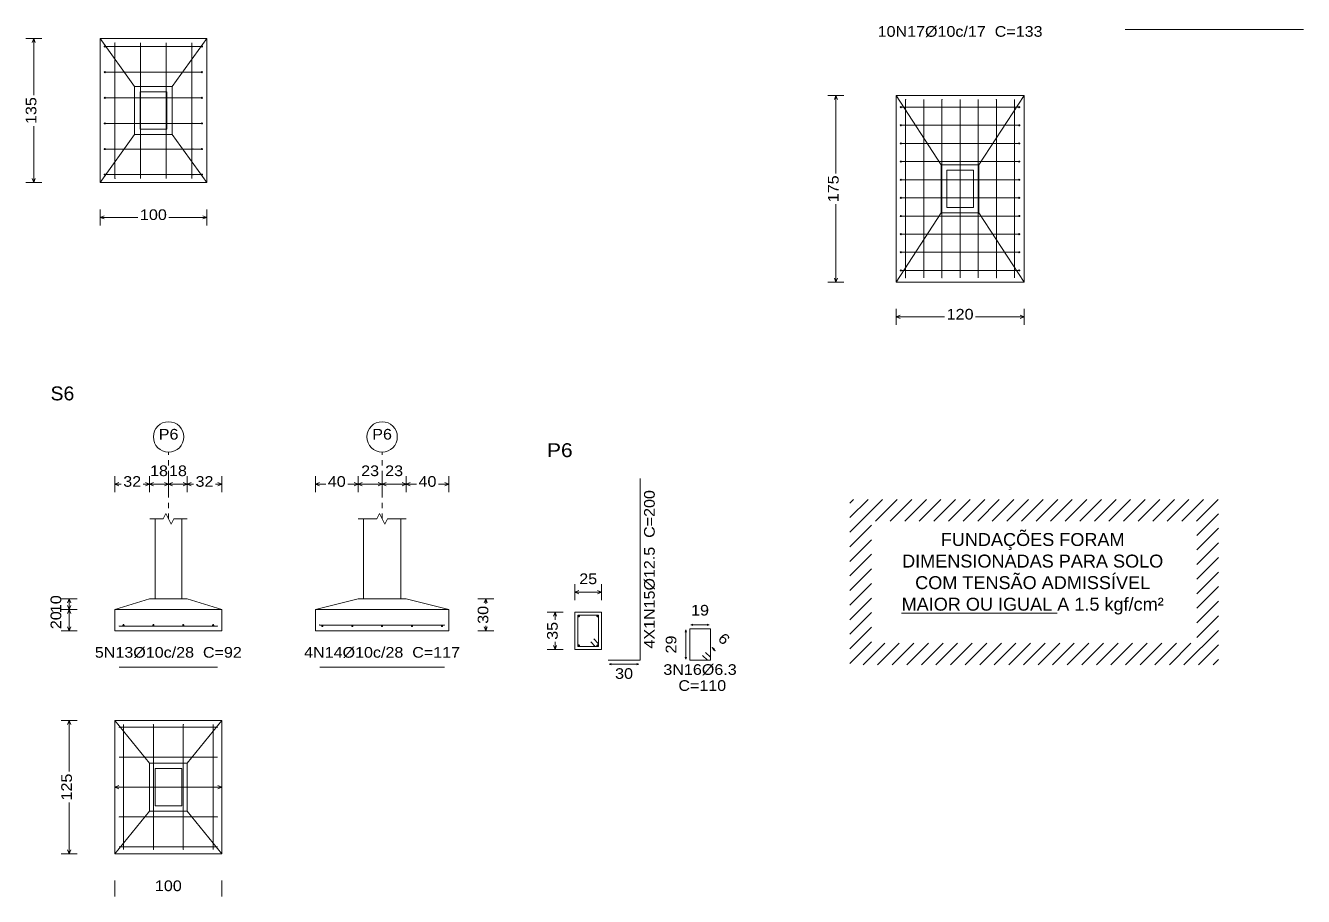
# Model space of a CAD drawing. Header units: inches. Extents: x -37 to 842, y -205 to 94.
# Drawn here: x 68.12 to 92.06, y 5.51 to 21.84 of the extents above; entities that cross this region are included whole.
import ezdxf
from ezdxf.enums import TextEntityAlignment as Align

# ---------------------------------------------------------------- set-up
doc = ezdxf.new("R2010")
doc.units = ezdxf.units.IN
doc.header["$MEASUREMENT"] = 0
doc.linetypes.add('CYPE_PUNTO', pattern=[0.075, 0, -0.075])
for name, color, linetype, lineweight in [('Cotas', 9, 'Continuous', 5), ('FUN_COTAS', 93, 'Continuous', 0), ('FUN_DES_ARMADURAS', 202, 'Continuous', 0), ('FUN_GEOMETRIA', 130, 'Continuous', 0), ('FUN_REFEREN', 51, 'Continuous', 0), ('FUN_TXT_ARMADURAS', 3, 'Continuous', 0)]:
    doc.layers.add(name, color=color, linetype=linetype, lineweight=lineweight)
doc.styles.add('CYPETXT', font='arial.ttf', dxfattribs={"height": 0.2})
doc.styles.get("Standard").update_dxf_attribs({"font": 'arial.ttf'})

msp = doc.modelspace()

# ---------------------------------------------------------------- hatches: boundary and pattern name
h = msp.add_hatch()
h.set_pattern_fill('ANSI31', color=155, scale=0.060882)
h.set_pattern_definition([(45, (48.22724, -86.42012), (-0.13668503, 0.13668503), [])])
h.paths.add_polyline_path([(90.4718, 12.9525), (83.5648, 12.9525), (83.5648, 9.851), (84.9293, 9.851), (90.4718, 9.851)])
h.paths.add_polyline_path([(90.066, 12.5466), (90.066, 10.2569), (84.9293, 10.2569), (83.9706, 10.2569), (83.9706, 12.5466)], flags=16)
at = {"layer": 'FUN_DES_ARMADURAS'}
h = msp.add_hatch(color=256, dxfattribs=at)
edge = h.paths.add_edge_path()
edge.add_arc((69.5916, 21.4435), 0.0016, 0, 360)
h = msp.add_hatch(color=256, dxfattribs=at)
edge = h.paths.add_edge_path()
edge.add_arc((69.769, 21.4435), 0.0016, 0, 360)
h = msp.add_hatch(color=256, dxfattribs=at)
edge = h.paths.add_edge_path()
edge.add_arc((69.7916, 21.5135), 0.0016, 0, 360)
h = msp.add_hatch(color=256, dxfattribs=at)
edge = h.paths.add_edge_path()
edge.add_arc((69.7916, 21.513), 0.0016, 0, 360)
h = msp.add_hatch(color=256, dxfattribs=at)
edge = h.paths.add_edge_path()
edge.add_arc((70.2716, 21.5135), 0.0016, 0, 360)
h = msp.add_hatch(color=256, dxfattribs=at)
edge = h.paths.add_edge_path()
edge.add_arc((70.2716, 21.513), 0.0016, 0, 360)
h = msp.add_hatch(color=256, dxfattribs=at)
edge = h.paths.add_edge_path()
edge.add_arc((70.7516, 21.5135), 0.0016, 0, 360)
h = msp.add_hatch(color=256, dxfattribs=at)
edge = h.paths.add_edge_path()
edge.add_arc((70.7516, 21.513), 0.0016, 0, 360)
h = msp.add_hatch(color=256, dxfattribs=at)
edge = h.paths.add_edge_path()
edge.add_arc((71.2316, 21.5135), 0.0016, 0, 360)
h = msp.add_hatch(color=256, dxfattribs=at)
edge = h.paths.add_edge_path()
edge.add_arc((71.2316, 21.513), 0.0016, 0, 360)
h = msp.add_hatch(color=256, dxfattribs=at)
edge = h.paths.add_edge_path()
edge.add_arc((71.2542, 21.4435), 0.0016, 0, 360)
h = msp.add_hatch(color=256, dxfattribs=at)
edge = h.paths.add_edge_path()
edge.add_arc((71.4316, 21.4435), 0.0016, 0, 360)
h = msp.add_hatch(color=256, dxfattribs=at)
edge = h.paths.add_edge_path()
edge.add_arc((69.5916, 20.9635), 0.0016, 0, 360)
h = msp.add_hatch(color=256, dxfattribs=at)
edge = h.paths.add_edge_path()
edge.add_arc((69.769, 20.9635), 0.0016, 0, 360)
h = msp.add_hatch(color=256, dxfattribs=at)
edge = h.paths.add_edge_path()
edge.add_arc((71.2542, 20.9635), 0.0016, 0, 360)
h = msp.add_hatch(color=256, dxfattribs=at)
edge = h.paths.add_edge_path()
edge.add_arc((71.4316, 20.9635), 0.0016, 0, 360)
h = msp.add_hatch(color=256, dxfattribs=at)
edge = h.paths.add_edge_path()
edge.add_arc((69.5916, 20.4835), 0.0016, 0, 360)
h = msp.add_hatch(color=256, dxfattribs=at)
edge = h.paths.add_edge_path()
edge.add_arc((69.769, 20.4835), 0.0016, 0, 360)
h = msp.add_hatch(color=256, dxfattribs=at)
edge = h.paths.add_edge_path()
edge.add_arc((71.2542, 20.4835), 0.0016, 0, 360)
h = msp.add_hatch(color=256, dxfattribs=at)
edge = h.paths.add_edge_path()
edge.add_arc((71.4316, 20.4835), 0.0016, 0, 360)
h = msp.add_hatch(color=256, dxfattribs=at)
edge = h.paths.add_edge_path()
edge.add_arc((84.6096, 20.4475), 0.0016, 0, 360)
h = msp.add_hatch(color=256, dxfattribs=at)
edge = h.paths.add_edge_path()
edge.add_arc((84.6096, 20.4472), 0.0016, 0, 360)
h = msp.add_hatch(color=256, dxfattribs=at)
edge = h.paths.add_edge_path()
edge.add_arc((84.9496, 20.4475), 0.0016, 0, 360)
h = msp.add_hatch(color=256, dxfattribs=at)
edge = h.paths.add_edge_path()
edge.add_arc((84.9496, 20.4472), 0.0016, 0, 360)
h = msp.add_hatch(color=256, dxfattribs=at)
edge = h.paths.add_edge_path()
edge.add_arc((85.2896, 20.4475), 0.0016, 0, 360)
h = msp.add_hatch(color=256, dxfattribs=at)
edge = h.paths.add_edge_path()
edge.add_arc((85.2896, 20.4472), 0.0016, 0, 360)
h = msp.add_hatch(color=256, dxfattribs=at)
edge = h.paths.add_edge_path()
edge.add_arc((85.6296, 20.4475), 0.0016, 0, 360)
h = msp.add_hatch(color=256, dxfattribs=at)
edge = h.paths.add_edge_path()
edge.add_arc((85.6296, 20.4472), 0.0016, 0, 360)
h = msp.add_hatch(color=256, dxfattribs=at)
edge = h.paths.add_edge_path()
edge.add_arc((85.9696, 20.4475), 0.0016, 0, 360)
h = msp.add_hatch(color=256, dxfattribs=at)
edge = h.paths.add_edge_path()
edge.add_arc((85.9696, 20.4472), 0.0016, 0, 360)
h = msp.add_hatch(color=256, dxfattribs=at)
edge = h.paths.add_edge_path()
edge.add_arc((86.3096, 20.4475), 0.0016, 0, 360)
h = msp.add_hatch(color=256, dxfattribs=at)
edge = h.paths.add_edge_path()
edge.add_arc((86.3096, 20.4472), 0.0016, 0, 360)
h = msp.add_hatch(color=256, dxfattribs=at)
edge = h.paths.add_edge_path()
edge.add_arc((86.6496, 20.4475), 0.0016, 0, 360)
h = msp.add_hatch(color=256, dxfattribs=at)
edge = h.paths.add_edge_path()
edge.add_arc((86.6496, 20.4472), 0.0016, 0, 360)
h = msp.add_hatch(color=256, dxfattribs=at)
edge = h.paths.add_edge_path()
edge.add_arc((84.5196, 20.3075), 0.0016, 0, 360)
h = msp.add_hatch(color=256, dxfattribs=at)
edge = h.paths.add_edge_path()
edge.add_arc((84.5196, 20.3075), 0.0016, 0, 360)
h = msp.add_hatch(color=256, dxfattribs=at)
edge = h.paths.add_edge_path()
edge.add_arc((86.7396, 20.3075), 0.0016, 0, 360)
h = msp.add_hatch(color=256, dxfattribs=at)
edge = h.paths.add_edge_path()
edge.add_arc((86.7396, 20.3075), 0.0016, 0, 360)
h = msp.add_hatch(color=256, dxfattribs=at)
edge = h.paths.add_edge_path()
edge.add_arc((69.5916, 20.0035), 0.0016, 0, 360)
h = msp.add_hatch(color=256, dxfattribs=at)
edge = h.paths.add_edge_path()
edge.add_arc((69.769, 20.0035), 0.0016, 0, 360)
h = msp.add_hatch(color=256, dxfattribs=at)
edge = h.paths.add_edge_path()
edge.add_arc((71.2542, 20.0035), 0.0016, 0, 360)
h = msp.add_hatch(color=256, dxfattribs=at)
edge = h.paths.add_edge_path()
edge.add_arc((71.4316, 20.0035), 0.0016, 0, 360)
h = msp.add_hatch(color=256, dxfattribs=at)
edge = h.paths.add_edge_path()
edge.add_arc((84.5196, 19.9675), 0.0016, 0, 360)
h = msp.add_hatch(color=256, dxfattribs=at)
edge = h.paths.add_edge_path()
edge.add_arc((84.5196, 19.9675), 0.0016, 0, 360)
h = msp.add_hatch(color=256, dxfattribs=at)
edge = h.paths.add_edge_path()
edge.add_arc((86.7396, 19.9675), 0.0016, 0, 360)
h = msp.add_hatch(color=256, dxfattribs=at)
edge = h.paths.add_edge_path()
edge.add_arc((86.7396, 19.9675), 0.0016, 0, 360)
h = msp.add_hatch(color=256, dxfattribs=at)
edge = h.paths.add_edge_path()
edge.add_arc((69.5916, 19.5235), 0.0016, 0, 360)
h = msp.add_hatch(color=256, dxfattribs=at)
edge = h.paths.add_edge_path()
edge.add_arc((69.769, 19.5235), 0.0016, 0, 360)
h = msp.add_hatch(color=256, dxfattribs=at)
edge = h.paths.add_edge_path()
edge.add_arc((71.2542, 19.5235), 0.0016, 0, 360)
h = msp.add_hatch(color=256, dxfattribs=at)
edge = h.paths.add_edge_path()
edge.add_arc((71.4316, 19.5235), 0.0016, 0, 360)
h = msp.add_hatch(color=256, dxfattribs=at)
edge = h.paths.add_edge_path()
edge.add_arc((84.5196, 19.6275), 0.0016, 0, 360)
h = msp.add_hatch(color=256, dxfattribs=at)
edge = h.paths.add_edge_path()
edge.add_arc((84.5196, 19.6275), 0.0016, 0, 360)
h = msp.add_hatch(color=256, dxfattribs=at)
edge = h.paths.add_edge_path()
edge.add_arc((86.7396, 19.6275), 0.0016, 0, 360)
h = msp.add_hatch(color=256, dxfattribs=at)
edge = h.paths.add_edge_path()
edge.add_arc((86.7396, 19.6275), 0.0016, 0, 360)
h = msp.add_hatch(color=256, dxfattribs=at)
edge = h.paths.add_edge_path()
edge.add_arc((84.5196, 19.2875), 0.0016, 0, 360)
h = msp.add_hatch(color=256, dxfattribs=at)
edge = h.paths.add_edge_path()
edge.add_arc((84.5196, 19.2875), 0.0016, 0, 360)
h = msp.add_hatch(color=256, dxfattribs=at)
edge = h.paths.add_edge_path()
edge.add_arc((86.7396, 19.2875), 0.0016, 0, 360)
h = msp.add_hatch(color=256, dxfattribs=at)
edge = h.paths.add_edge_path()
edge.add_arc((86.7396, 19.2875), 0.0016, 0, 360)
h = msp.add_hatch(color=256, dxfattribs=at)
edge = h.paths.add_edge_path()
edge.add_arc((69.5916, 19.0435), 0.0016, 0, 360)
h = msp.add_hatch(color=256, dxfattribs=at)
edge = h.paths.add_edge_path()
edge.add_arc((69.769, 19.0435), 0.0016, 0, 360)
h = msp.add_hatch(color=256, dxfattribs=at)
edge = h.paths.add_edge_path()
edge.add_arc((69.7916, 18.974), 0.0016, 0, 360)
h = msp.add_hatch(color=256, dxfattribs=at)
edge = h.paths.add_edge_path()
edge.add_arc((69.7916, 18.9735), 0.0016, 0, 360)
h = msp.add_hatch(color=256, dxfattribs=at)
edge = h.paths.add_edge_path()
edge.add_arc((70.2716, 18.974), 0.0016, 0, 360)
h = msp.add_hatch(color=256, dxfattribs=at)
edge = h.paths.add_edge_path()
edge.add_arc((70.2716, 18.9735), 0.0016, 0, 360)
h = msp.add_hatch(color=256, dxfattribs=at)
edge = h.paths.add_edge_path()
edge.add_arc((70.7516, 18.974), 0.0016, 0, 360)
h = msp.add_hatch(color=256, dxfattribs=at)
edge = h.paths.add_edge_path()
edge.add_arc((70.7516, 18.9735), 0.0016, 0, 360)
h = msp.add_hatch(color=256, dxfattribs=at)
edge = h.paths.add_edge_path()
edge.add_arc((71.2316, 18.974), 0.0016, 0, 360)
h = msp.add_hatch(color=256, dxfattribs=at)
edge = h.paths.add_edge_path()
edge.add_arc((71.2316, 18.9735), 0.0016, 0, 360)
h = msp.add_hatch(color=256, dxfattribs=at)
edge = h.paths.add_edge_path()
edge.add_arc((71.2542, 19.0435), 0.0016, 0, 360)
h = msp.add_hatch(color=256, dxfattribs=at)
edge = h.paths.add_edge_path()
edge.add_arc((71.4316, 19.0435), 0.0016, 0, 360)
h = msp.add_hatch(color=256, dxfattribs=at)
edge = h.paths.add_edge_path()
edge.add_arc((84.5196, 18.9475), 0.0016, 0, 360)
h = msp.add_hatch(color=256, dxfattribs=at)
edge = h.paths.add_edge_path()
edge.add_arc((84.5196, 18.9475), 0.0016, 0, 360)
h = msp.add_hatch(color=256, dxfattribs=at)
edge = h.paths.add_edge_path()
edge.add_arc((86.7396, 18.9475), 0.0016, 0, 360)
h = msp.add_hatch(color=256, dxfattribs=at)
edge = h.paths.add_edge_path()
edge.add_arc((86.7396, 18.9475), 0.0016, 0, 360)
h = msp.add_hatch(color=256, dxfattribs=at)
edge = h.paths.add_edge_path()
edge.add_arc((84.5196, 18.6075), 0.0016, 0, 360)
h = msp.add_hatch(color=256, dxfattribs=at)
edge = h.paths.add_edge_path()
edge.add_arc((84.5196, 18.6075), 0.0016, 0, 360)
h = msp.add_hatch(color=256, dxfattribs=at)
edge = h.paths.add_edge_path()
edge.add_arc((86.7396, 18.6075), 0.0016, 0, 360)
h = msp.add_hatch(color=256, dxfattribs=at)
edge = h.paths.add_edge_path()
edge.add_arc((86.7396, 18.6075), 0.0016, 0, 360)
h = msp.add_hatch(color=256, dxfattribs=at)
edge = h.paths.add_edge_path()
edge.add_arc((84.5196, 18.2675), 0.0016, 0, 360)
h = msp.add_hatch(color=256, dxfattribs=at)
edge = h.paths.add_edge_path()
edge.add_arc((84.5196, 18.2675), 0.0016, 0, 360)
h = msp.add_hatch(color=256, dxfattribs=at)
edge = h.paths.add_edge_path()
edge.add_arc((86.7396, 18.2675), 0.0016, 0, 360)
h = msp.add_hatch(color=256, dxfattribs=at)
edge = h.paths.add_edge_path()
edge.add_arc((86.7396, 18.2675), 0.0016, 0, 360)
h = msp.add_hatch(color=256, dxfattribs=at)
edge = h.paths.add_edge_path()
edge.add_arc((84.5196, 17.9275), 0.0016, 0, 360)
h = msp.add_hatch(color=256, dxfattribs=at)
edge = h.paths.add_edge_path()
edge.add_arc((84.5196, 17.9275), 0.0016, 0, 360)
h = msp.add_hatch(color=256, dxfattribs=at)
edge = h.paths.add_edge_path()
edge.add_arc((86.7396, 17.9275), 0.0016, 0, 360)
h = msp.add_hatch(color=256, dxfattribs=at)
edge = h.paths.add_edge_path()
edge.add_arc((86.7396, 17.9275), 0.0016, 0, 360)
h = msp.add_hatch(color=256, dxfattribs=at)
edge = h.paths.add_edge_path()
edge.add_arc((84.5196, 17.5875), 0.0016, 0, 360)
h = msp.add_hatch(color=256, dxfattribs=at)
edge = h.paths.add_edge_path()
edge.add_arc((84.5196, 17.5875), 0.0016, 0, 360)
h = msp.add_hatch(color=256, dxfattribs=at)
edge = h.paths.add_edge_path()
edge.add_arc((86.7396, 17.5875), 0.0016, 0, 360)
h = msp.add_hatch(color=256, dxfattribs=at)
edge = h.paths.add_edge_path()
edge.add_arc((86.7396, 17.5875), 0.0016, 0, 360)
h = msp.add_hatch(color=256, dxfattribs=at)
edge = h.paths.add_edge_path()
edge.add_arc((84.5196, 17.2475), 0.0016, 0, 360)
h = msp.add_hatch(color=256, dxfattribs=at)
edge = h.paths.add_edge_path()
edge.add_arc((84.5196, 17.2475), 0.0016, 0, 360)
h = msp.add_hatch(color=256, dxfattribs=at)
edge = h.paths.add_edge_path()
edge.add_arc((86.7396, 17.2475), 0.0016, 0, 360)
h = msp.add_hatch(color=256, dxfattribs=at)
edge = h.paths.add_edge_path()
edge.add_arc((86.7396, 17.2475), 0.0016, 0, 360)
h = msp.add_hatch(color=256, dxfattribs=at)
edge = h.paths.add_edge_path()
edge.add_arc((84.6096, 17.1077), 0.0016, 0, 360)
h = msp.add_hatch(color=256, dxfattribs=at)
edge = h.paths.add_edge_path()
edge.add_arc((84.6096, 17.1075), 0.0016, 0, 360)
h = msp.add_hatch(color=256, dxfattribs=at)
edge = h.paths.add_edge_path()
edge.add_arc((84.9496, 17.1077), 0.0016, 0, 360)
h = msp.add_hatch(color=256, dxfattribs=at)
edge = h.paths.add_edge_path()
edge.add_arc((84.9496, 17.1075), 0.0016, 0, 360)
h = msp.add_hatch(color=256, dxfattribs=at)
edge = h.paths.add_edge_path()
edge.add_arc((85.2896, 17.1077), 0.0016, 0, 360)
h = msp.add_hatch(color=256, dxfattribs=at)
edge = h.paths.add_edge_path()
edge.add_arc((85.2896, 17.1075), 0.0016, 0, 360)
h = msp.add_hatch(color=256, dxfattribs=at)
edge = h.paths.add_edge_path()
edge.add_arc((85.6296, 17.1077), 0.0016, 0, 360)
h = msp.add_hatch(color=256, dxfattribs=at)
edge = h.paths.add_edge_path()
edge.add_arc((85.6296, 17.1075), 0.0016, 0, 360)
h = msp.add_hatch(color=256, dxfattribs=at)
edge = h.paths.add_edge_path()
edge.add_arc((85.9696, 17.1077), 0.0016, 0, 360)
h = msp.add_hatch(color=256, dxfattribs=at)
edge = h.paths.add_edge_path()
edge.add_arc((85.9696, 17.1075), 0.0016, 0, 360)
h = msp.add_hatch(color=256, dxfattribs=at)
edge = h.paths.add_edge_path()
edge.add_arc((86.3096, 17.1077), 0.0016, 0, 360)
h = msp.add_hatch(color=256, dxfattribs=at)
edge = h.paths.add_edge_path()
edge.add_arc((86.3096, 17.1075), 0.0016, 0, 360)
h = msp.add_hatch(color=256, dxfattribs=at)
edge = h.paths.add_edge_path()
edge.add_arc((86.6496, 17.1077), 0.0016, 0, 360)
h = msp.add_hatch(color=256, dxfattribs=at)
edge = h.paths.add_edge_path()
edge.add_arc((86.6496, 17.1075), 0.0016, 0, 360)
h = msp.add_hatch(color=256, dxfattribs=at)
edge = h.paths.add_edge_path()
edge.add_arc((69.8719, 10.5794), 0.0016, 0, 360)
h = msp.add_hatch(color=256, dxfattribs=at)
edge = h.paths.add_edge_path()
edge.add_arc((71.7119, 10.5794), 0.0016, 0, 360)
h = msp.add_hatch(color=256, dxfattribs=at)
edge = h.paths.add_edge_path()
edge.add_arc((73.6279, 10.5994), 0.0016, 0, 360)
h = msp.add_hatch(color=256, dxfattribs=at)
edge = h.paths.add_edge_path()
edge.add_arc((75.9679, 10.5994), 0.0016, 0, 360)
h = msp.add_hatch(color=256, dxfattribs=at)
edge = h.paths.add_edge_path()
edge.add_arc((78.7647, 10.341), 0.0016, 0, 360)
h = msp.add_hatch(color=256, dxfattribs=at)
edge = h.paths.add_edge_path()
edge.add_arc((78.7084, 10.2847), 0.0016, 0, 360)
h = msp.add_hatch(color=256, dxfattribs=at)
edge = h.paths.add_edge_path()
edge.add_arc((69.8719, 8.6814), 0.0016, 0, 360)
h = msp.add_hatch(color=256, dxfattribs=at)
edge = h.paths.add_edge_path()
edge.add_arc((69.9519, 8.7314), 0.0016, 0, 360)
h = msp.add_hatch(color=256, dxfattribs=at)
edge = h.paths.add_edge_path()
edge.add_arc((70.5119, 8.7314), 0.0016, 0, 360)
h = msp.add_hatch(color=256, dxfattribs=at)
edge = h.paths.add_edge_path()
edge.add_arc((71.0719, 8.7314), 0.0016, 0, 360)
h = msp.add_hatch(color=256, dxfattribs=at)
edge = h.paths.add_edge_path()
edge.add_arc((71.6319, 8.7314), 0.0016, 0, 360)
h = msp.add_hatch(color=256, dxfattribs=at)
edge = h.paths.add_edge_path()
edge.add_arc((71.7119, 8.6814), 0.0016, 0, 360)
h = msp.add_hatch(color=256, dxfattribs=at)
edge = h.paths.add_edge_path()
edge.add_arc((69.8719, 8.1214), 0.0016, 0, 360)
h = msp.add_hatch(color=256, dxfattribs=at)
edge = h.paths.add_edge_path()
edge.add_arc((71.7119, 8.1214), 0.0016, 0, 360)
h = msp.add_hatch(color=256, dxfattribs=at)
edge = h.paths.add_edge_path()
edge.add_arc((69.8719, 7.5614), 0.0016, 0, 360)
h = msp.add_hatch(color=256, dxfattribs=at)
edge = h.paths.add_edge_path()
edge.add_arc((71.7119, 7.5614), 0.0016, 0, 360)
h = msp.add_hatch(color=256, dxfattribs=at)
edge = h.paths.add_edge_path()
edge.add_arc((69.8719, 7.0014), 0.0016, 0, 360)
h = msp.add_hatch(color=256, dxfattribs=at)
edge = h.paths.add_edge_path()
edge.add_arc((71.7119, 7.0014), 0.0016, 0, 360)
h = msp.add_hatch(color=256, dxfattribs=at)
edge = h.paths.add_edge_path()
edge.add_arc((69.8719, 6.4414), 0.0016, 0, 360)
h = msp.add_hatch(color=256, dxfattribs=at)
edge = h.paths.add_edge_path()
edge.add_arc((69.9519, 6.3914), 0.0016, 0, 360)
h = msp.add_hatch(color=256, dxfattribs=at)
edge = h.paths.add_edge_path()
edge.add_arc((70.5119, 6.3914), 0.0016, 0, 360)
h = msp.add_hatch(color=256, dxfattribs=at)
edge = h.paths.add_edge_path()
edge.add_arc((71.0719, 6.3914), 0.0016, 0, 360)
h = msp.add_hatch(color=256, dxfattribs=at)
edge = h.paths.add_edge_path()
edge.add_arc((71.6319, 6.3914), 0.0016, 0, 360)
h = msp.add_hatch(color=256, dxfattribs=at)
edge = h.paths.add_edge_path()
edge.add_arc((71.7119, 6.4414), 0.0016, 0, 360)

# ---------------------------------------------------------------- linework, layer by layer
at = {"layer": 'FUN_COTAS'}
for p, q in [((68.1191, 21.5935), (68.4191, 21.5935)), ((68.2691, 21.5935), (68.2391, 21.5185)), ((68.2691, 21.5935), (68.2991, 21.5185)), ((68.2691, 20.533), (68.2691, 21.5935)), ((83.1531, 20.5275), (83.4531, 20.5275)), ((83.3031, 20.5275), (83.2731, 20.4525)), ((83.3031, 20.5275), (83.3331, 20.4525)), ((83.3031, 19.067), (83.3031, 20.5275)), ((68.2691, 18.8935), (68.2691, 19.954)), ((68.2691, 18.8935), (68.2391, 18.9685)), ((68.2691, 18.8935), (68.2991, 18.9685)), ((68.1191, 18.8935), (68.4191, 18.8935)), ((83.3031, 17.0275), (83.3031, 18.488)), ((69.5116, 18.0925), (69.5116, 18.3925)), ((69.5116, 18.2425), (69.5866, 18.2725)), ((69.5116, 18.2425), (69.5866, 18.2125)), ((69.5116, 18.2425), (70.2221, 18.2425)), ((70.8011, 18.2425), (71.5116, 18.2425)), ((71.5116, 18.2425), (71.4366, 18.2725)), ((71.5116, 18.2425), (71.4366, 18.2125)), ((71.5116, 18.0925), (71.5116, 18.3925)), ((83.1531, 17.0275), (83.4531, 17.0275)), ((83.3031, 17.0275), (83.2731, 17.1025)), ((83.3031, 17.0275), (83.3331, 17.1025)), ((84.4296, 16.2265), (84.4296, 16.5265)), ((86.8296, 16.2265), (86.8296, 16.5265)), ((84.4296, 16.3765), (84.5046, 16.4065)), ((84.4296, 16.3765), (84.5046, 16.3465)), ((84.4296, 16.3765), (85.3401, 16.3765)), ((85.9191, 16.3765), (86.8296, 16.3765)), ((86.8296, 16.3765), (86.7546, 16.4065)), ((86.8296, 16.3765), (86.7546, 16.3465)), ((69.7919, 13.0904), (69.7919, 13.3904)), ((69.7919, 13.2404), (69.8669, 13.2704)), ((69.7919, 13.2404), (69.8669, 13.2104)), ((69.7919, 13.2404), (69.909, 13.2404)), ((70.32, 13.2404), (70.4371, 13.2404)), ((70.4371, 13.2404), (70.3621, 13.2704)), ((70.4371, 13.2404), (70.3621, 13.2104)), ((70.4371, 13.0904), (70.4371, 13.3904)), ((70.4371, 13.0904), (70.4371, 13.3904)), ((70.4371, 13.2404), (70.5121, 13.2704)), ((70.4371, 13.2404), (70.5121, 13.2104)), ((70.4371, 13.2404), (70.7966, 13.2404)), ((70.7966, 13.2404), (70.7216, 13.2704)), ((70.7966, 13.2404), (70.7216, 13.2104)), ((70.7966, 13.0904), (70.7966, 13.3904)), ((70.7966, 13.0904), (70.7966, 13.3904)), ((70.7966, 13.2404), (70.8716, 13.2704)), ((70.7966, 13.2404), (70.8716, 13.2104)), ((70.7966, 13.2404), (71.1466, 13.2404)), ((71.1466, 13.2404), (71.0716, 13.2704)), ((71.1466, 13.2404), (71.0716, 13.2104)), ((71.1466, 13.0904), (71.1466, 13.3904)), ((71.1466, 13.0904), (71.1466, 13.3904)), ((71.1466, 13.2404), (71.2216, 13.2704)), ((71.1466, 13.2404), (71.2216, 13.2104)), ((71.1466, 13.2404), (71.2637, 13.2404)), ((71.6747, 13.2404), (71.7919, 13.2404)), ((71.7919, 13.2404), (71.7169, 13.2704)), ((71.7919, 13.2404), (71.7169, 13.2104)), ((71.7919, 13.0904), (71.7919, 13.3904)), ((73.5479, 13.0904), (73.5479, 13.3904)), ((73.5479, 13.2404), (73.6229, 13.2704)), ((73.5479, 13.2404), (73.6229, 13.2104)), ((73.5479, 13.2404), (73.7424, 13.2404)), ((74.1534, 13.2404), (74.3479, 13.2404)), ((74.3479, 13.2404), (74.2729, 13.2704)), ((74.3479, 13.2404), (74.2729, 13.2104)), ((74.3479, 13.0904), (74.3479, 13.3904)), ((74.3479, 13.0904), (74.3479, 13.3904)), ((74.3479, 13.2404), (74.4229, 13.2704)), ((74.3479, 13.2404), (74.4229, 13.2104)), ((74.3479, 13.2404), (74.7979, 13.2404)), ((74.7979, 13.2404), (74.7229, 13.2704)), ((74.7979, 13.2404), (74.7229, 13.2104)), ((74.7979, 13.0904), (74.7979, 13.3904)), ((74.7979, 13.0904), (74.7979, 13.3904)), ((74.7979, 13.2404), (74.8729, 13.2704)), ((74.7979, 13.2404), (74.8729, 13.2104)), ((74.7979, 13.2404), (75.2479, 13.2404)), ((75.2479, 13.2404), (75.1729, 13.2704)), ((75.2479, 13.2404), (75.1729, 13.2104)), ((75.2479, 13.0904), (75.2479, 13.3904)), ((75.2479, 13.0904), (75.2479, 13.3904)), ((75.2479, 13.2404), (75.3229, 13.2704)), ((75.2479, 13.2404), (75.3229, 13.2104)), ((75.2479, 13.2404), (75.4424, 13.2404)), ((75.8534, 13.2404), (76.0479, 13.2404)), ((76.0479, 13.2404), (75.9729, 13.2704)), ((76.0479, 13.2404), (75.9729, 13.2104)), ((76.0479, 13.0904), (76.0479, 13.3904)), ((78.4101, 11.0656), (78.4101, 11.3656)), ((78.9101, 11.0656), (78.9101, 11.3656)), ((68.7849, 11.0894), (69.0849, 11.0894)), ((68.9349, 11.0894), (68.9049, 11.0144)), ((68.9349, 11.0894), (68.9649, 11.0144)), ((68.9349, 10.8894), (68.9349, 11.0894)), ((76.5889, 11.0894), (76.8889, 11.0894)), ((76.7389, 11.0894), (76.7089, 11.0144)), ((76.7389, 11.0894), (76.7689, 11.0144)), ((76.7389, 10.9949), (76.7389, 11.0894)), ((78.4101, 11.2156), (78.4851, 11.2456)), ((78.4101, 11.2156), (78.4851, 11.1856)), ((78.4101, 11.2156), (78.9101, 11.2156)), ((78.9101, 11.2156), (78.8351, 11.2456)), ((78.9101, 11.2156), (78.8351, 11.1856)), ((68.7849, 10.8894), (69.0849, 10.8894)), ((68.7849, 10.8894), (69.0849, 10.8894)), ((68.9349, 10.8894), (68.9049, 10.9644)), ((68.9349, 10.8894), (68.9049, 10.8144)), ((68.9349, 10.8894), (68.9649, 10.9644)), ((68.9349, 10.8894), (68.9649, 10.8144)), ((68.9349, 10.4894), (68.9349, 10.8894)), ((77.8889, 10.8394), (78.1889, 10.8394)), ((78.0389, 10.8394), (78.0089, 10.7644)), ((78.0389, 10.8394), (78.0689, 10.7644)), ((78.0389, 10.6949), (78.0389, 10.8394)), ((68.9349, 10.4894), (68.9049, 10.5644)), ((68.9349, 10.4894), (68.9649, 10.5644)), ((76.7389, 10.4894), (76.7089, 10.5644)), ((76.7389, 10.4894), (76.7389, 10.5839)), ((76.7389, 10.4894), (76.7689, 10.5644)), ((68.7849, 10.4894), (69.0849, 10.4894)), ((76.5889, 10.4894), (76.8889, 10.4894)), ((77.8889, 10.1394), (78.1889, 10.1394)), ((78.0389, 10.1394), (78.0089, 10.2144)), ((78.0389, 10.1394), (78.0389, 10.2839)), ((78.0389, 10.1394), (78.0689, 10.2144)), ((68.7849, 8.8114), (69.0849, 8.8114)), ((68.9349, 8.8114), (68.9049, 8.7364)), ((68.9349, 8.8114), (68.9649, 8.7364)), ((68.9349, 7.8509), (68.9349, 8.8114)), ((69.7919, 7.558), (69.8669, 7.588)), ((69.7919, 7.558), (69.8669, 7.528)), ((69.7919, 7.558), (70.5024, 7.558)), ((71.0814, 7.558), (71.7919, 7.558)), ((71.7919, 7.558), (71.7169, 7.588)), ((71.7919, 7.558), (71.7169, 7.528)), ((68.9349, 6.3114), (68.9349, 7.2719)), ((68.7849, 6.3114), (69.0849, 6.3114)), ((68.9349, 6.3114), (68.9049, 6.3864)), ((68.9349, 6.3114), (68.9649, 6.3864)), ((69.7919, 5.5104), (69.7919, 5.8104)), ((71.7919, 5.5104), (71.7919, 5.8104))]:
    msp.add_line(p, q, dxfattribs=at)
at = {"layer": 'FUN_COTAS', "linetype": 'CYPE_PUNTO'}
for p, q in [((70.7966, 12.5894), (70.7966, 13.8404)), ((74.7979, 12.5894), (74.7979, 13.8404))]:
    msp.add_line(p, q, dxfattribs=at)
at = {"layer": 'FUN_COTAS'}
for centre in [(70.7966, 14.1257), (74.7979, 14.1257)]:
    msp.add_circle(centre, 0.2853, dxfattribs=at)
at = {"layer": 'FUN_DES_ARMADURAS'}
for p, q in [((92.0641, 21.7655), (88.7241, 21.7655)), ((69.5916, 21.4435), (71.4316, 21.4435)), ((69.7916, 18.9735), (69.7916, 21.5135)), ((70.2716, 18.9735), (70.2716, 21.5135)), ((70.7516, 18.9735), (70.7516, 21.5135)), ((71.2316, 18.9735), (71.2316, 21.5135)), ((69.5916, 20.9635), (71.4316, 20.9635)), ((69.5916, 20.4835), (71.4316, 20.4835)), ((84.6096, 17.1075), (84.6096, 20.4475)), ((84.9496, 17.1075), (84.9496, 20.4475)), ((85.2896, 17.1075), (85.2896, 20.4475)), ((85.6296, 17.1075), (85.6296, 20.4475)), ((85.9696, 17.1075), (85.9696, 20.4475)), ((86.3096, 17.1075), (86.3096, 20.4475)), ((86.6496, 17.1075), (86.6496, 20.4475)), ((69.5916, 20.0035), (71.4316, 20.0035)), ((69.5916, 19.5235), (71.4316, 19.5235)), ((69.5916, 19.0435), (71.4316, 19.0435)), ((78.4852, 10.7455), (78.4852, 10.783)), ((78.4852, 10.7455), (78.4852, 10.783)), ((78.835, 10.7455), (78.835, 10.783)), ((78.835, 10.7455), (78.835, 10.783)), ((69.8719, 10.5794), (71.7119, 10.5794)), ((69.9369, 10.5994), (69.9669, 10.5994)), ((69.9519, 10.5844), (69.9519, 10.6144)), ((70.4969, 10.5994), (70.5269, 10.5994)), ((70.5119, 10.5844), (70.5119, 10.6144)), ((71.0569, 10.5994), (71.0869, 10.5994)), ((71.0719, 10.5844), (71.0719, 10.6144)), ((71.6169, 10.5994), (71.6469, 10.5994)), ((71.6319, 10.5844), (71.6319, 10.6144)), ((75.9679, 10.5994), (73.6279, 10.5994)), ((73.6629, 10.5794), (73.6929, 10.5794)), ((73.6779, 10.5644), (73.6779, 10.5944)), ((74.2229, 10.5794), (74.2529, 10.5794)), ((74.2379, 10.5644), (74.2379, 10.5944)), ((74.7829, 10.5794), (74.8129, 10.5794)), ((74.7979, 10.5644), (74.7979, 10.5944)), ((75.3429, 10.5794), (75.3729, 10.5794)), ((75.3579, 10.5644), (75.3579, 10.5944)), ((75.9029, 10.5794), (75.9329, 10.5794)), ((75.9179, 10.5644), (75.9179, 10.5944)), ((78.4665, 10.7643), (78.504, 10.7643)), ((78.4665, 10.7643), (78.504, 10.7643)), ((78.8163, 10.7643), (78.8538, 10.7643)), ((78.8163, 10.7643), (78.8538, 10.7643)), ((78.4665, 10.2145), (78.504, 10.2145)), ((78.4665, 10.2145), (78.504, 10.2145)), ((78.4852, 10.1957), (78.4852, 10.2332)), ((78.4852, 10.1957), (78.4852, 10.2332)), ((78.8163, 10.2145), (78.8538, 10.2145)), ((78.8163, 10.2145), (78.8538, 10.2145)), ((78.835, 10.1957), (78.835, 10.2332)), ((78.835, 10.1957), (78.835, 10.2332)), ((69.8719, 9.8114), (71.7119, 9.8114)), ((75.9679, 9.8114), (73.6279, 9.8114)), ((69.8719, 8.6814), (71.7119, 8.6814)), ((69.9519, 6.3914), (69.9519, 8.7314)), ((70.5119, 6.3914), (70.5119, 8.7314)), ((71.0719, 6.3914), (71.0719, 8.7314)), ((71.6319, 6.3914), (71.6319, 8.7314)), ((69.8719, 8.1214), (71.7119, 8.1214)), ((69.8719, 7.5614), (71.7119, 7.5614)), ((69.8719, 7.0014), (71.7119, 7.0014)), ((69.8719, 6.4414), (71.7119, 6.4414))]:
    msp.add_line(p, q, dxfattribs=at)
for points in [[(69.769, 21.4435), (69.6179, 21.4435), (69.6097, 21.4435), (69.6038, 21.4435), (69.6016, 21.4435), (69.6027, 21.4435), (69.606, 21.4435), (69.611, 21.4435), (69.6253, 21.4435), (69.6322, 21.4435), (71.391, 21.4435), (71.3979, 21.4435), (71.4122, 21.4435), (71.4171, 21.4435), (71.4204, 21.4435), (71.4216, 21.4435), (71.4194, 21.4435), (71.4134, 21.4435), (71.4053, 21.4435), (71.2542, 21.4435)], [(69.7916, 18.974), (69.7916, 19.2655), (69.7916, 19.2706), (69.7916, 21.2164), (69.7916, 21.2215), (69.7916, 21.513)], [(70.2716, 18.974), (70.2716, 19.8089), (70.2716, 19.814), (70.2716, 20.673), (70.2716, 20.6782), (70.2716, 21.513)], [(70.7516, 18.974), (70.7516, 19.8089), (70.7516, 19.814), (70.7516, 20.673), (70.7516, 20.6782), (70.7516, 21.513)], [(71.2316, 18.974), (71.2316, 19.2655), (71.2316, 19.2706), (71.2316, 21.2164), (71.2316, 21.2215), (71.2316, 21.513)], [(69.769, 20.9635), (69.6179, 20.9635), (69.6097, 20.9635), (69.6038, 20.9635), (69.6016, 20.9635), (69.6027, 20.9635), (69.606, 20.9635), (69.611, 20.9635), (69.9694, 20.9635), (69.9763, 20.9635), (71.0469, 20.9635), (71.0538, 20.9635), (71.4122, 20.9635), (71.4171, 20.9635), (71.4204, 20.9635), (71.4216, 20.9635), (71.4194, 20.9635), (71.4134, 20.9635), (71.4053, 20.9635), (71.2542, 20.9635)], [(69.769, 20.4835), (69.6179, 20.4835), (69.6097, 20.4835), (69.6038, 20.4835), (69.6016, 20.4835), (69.6027, 20.4835), (69.606, 20.4835), (69.611, 20.4835), (70.1735, 20.4835), (70.1803, 20.4835), (70.8428, 20.4835), (70.8497, 20.4835), (71.4122, 20.4835), (71.4171, 20.4835), (71.4204, 20.4835), (71.4216, 20.4835), (71.4194, 20.4835), (71.4134, 20.4835), (71.4053, 20.4835), (71.2542, 20.4835)], [(84.6096, 17.1077), (84.6096, 17.2857), (84.6096, 17.2894), (84.6096, 20.2656), (84.6096, 20.2693), (84.6096, 20.4472)], [(84.9496, 17.1077), (84.9496, 17.8082), (84.9496, 17.8118), (84.9496, 19.7431), (84.9496, 19.7468), (84.9496, 20.4472)], [(85.2896, 17.1077), (85.2896, 18.3306), (85.2896, 18.3343), (85.2896, 19.2207), (85.2896, 19.2243), (85.2896, 20.4472)], [(85.6296, 17.1077), (85.6296, 18.3382), (85.6296, 18.3419), (85.6296, 19.2131), (85.6296, 19.2168), (85.6296, 20.4472)], [(85.9696, 17.1077), (85.9696, 18.3306), (85.9696, 18.3343), (85.9696, 19.2207), (85.9696, 19.2243), (85.9696, 20.4472)], [(86.3096, 17.1077), (86.3096, 17.8082), (86.3096, 17.8118), (86.3096, 19.7431), (86.3096, 19.7468), (86.3096, 20.4472)], [(86.6496, 17.1077), (86.6496, 17.2857), (86.6496, 17.2894), (86.6496, 20.2656), (86.6496, 20.2693), (86.6496, 20.4472)], [(84.5196, 20.3075), (84.5218, 20.3075), (84.5277, 20.3075), (84.5359, 20.3075), (86.7233, 20.3075), (86.7314, 20.3075), (86.7374, 20.3075), (86.7396, 20.3075)], [(84.5196, 20.3075), (84.5209, 20.3075), (84.5248, 20.3075), (84.5304, 20.3075), (84.5789, 20.3075), (84.5844, 20.3075), (86.6748, 20.3075), (86.6802, 20.3075), (86.7287, 20.3075), (86.7344, 20.3075), (86.7382, 20.3075), (86.7396, 20.3075)], [(69.769, 20.0035), (69.6179, 20.0035), (69.6097, 20.0035), (69.6038, 20.0035), (69.6016, 20.0035), (69.6027, 20.0035), (69.606, 20.0035), (69.611, 20.0035), (70.1735, 20.0035), (70.1803, 20.0035), (70.8428, 20.0035), (70.8497, 20.0035), (71.4122, 20.0035), (71.4171, 20.0035), (71.4204, 20.0035), (71.4216, 20.0035), (71.4194, 20.0035), (71.4134, 20.0035), (71.4053, 20.0035), (71.2542, 20.0035)], [(84.5196, 19.9675), (84.5218, 19.9675), (84.5277, 19.9675), (84.5359, 19.9675), (86.7233, 19.9675), (86.7314, 19.9675), (86.7374, 19.9675), (86.7396, 19.9675)], [(84.5196, 19.9675), (84.5209, 19.9675), (84.5248, 19.9675), (84.5304, 19.9675), (84.8002, 19.9675), (84.8056, 19.9675), (86.4535, 19.9675), (86.459, 19.9675), (86.7287, 19.9675), (86.7344, 19.9675), (86.7382, 19.9675), (86.7396, 19.9675)], [(69.769, 19.5235), (69.6179, 19.5235), (69.6097, 19.5235), (69.6038, 19.5235), (69.6016, 19.5235), (69.6027, 19.5235), (69.606, 19.5235), (69.611, 19.5235), (69.9694, 19.5235), (69.9763, 19.5235), (71.0469, 19.5235), (71.0538, 19.5235), (71.4122, 19.5235), (71.4171, 19.5235), (71.4204, 19.5235), (71.4216, 19.5235), (71.4194, 19.5235), (71.4134, 19.5235), (71.4053, 19.5235), (71.2542, 19.5235)], [(84.5196, 19.6275), (84.5218, 19.6275), (84.5277, 19.6275), (84.5359, 19.6275), (86.7233, 19.6275), (86.7314, 19.6275), (86.7374, 19.6275), (86.7396, 19.6275)], [(84.5196, 19.6275), (84.5209, 19.6275), (84.5248, 19.6275), (84.5304, 19.6275), (85.0214, 19.6275), (85.0269, 19.6275), (86.2323, 19.6275), (86.2377, 19.6275), (86.7287, 19.6275), (86.7344, 19.6275), (86.7382, 19.6275), (86.7396, 19.6275)], [(84.5196, 19.2875), (84.5218, 19.2875), (84.5277, 19.2875), (84.5359, 19.2875), (86.7233, 19.2875), (86.7314, 19.2875), (86.7374, 19.2875), (86.7396, 19.2875)], [(84.5196, 19.2875), (84.5209, 19.2875), (84.5248, 19.2875), (84.5304, 19.2875), (85.2427, 19.2875), (85.2482, 19.2875), (86.011, 19.2875), (86.0165, 19.2875), (86.7287, 19.2875), (86.7344, 19.2875), (86.7382, 19.2875), (86.7396, 19.2875)], [(69.769, 19.0435), (69.6179, 19.0435), (69.6097, 19.0435), (69.6038, 19.0435), (69.6016, 19.0435), (69.6027, 19.0435), (69.606, 19.0435), (69.611, 19.0435), (69.6253, 19.0435), (69.6322, 19.0435), (71.391, 19.0435), (71.3979, 19.0435), (71.4122, 19.0435), (71.4171, 19.0435), (71.4204, 19.0435), (71.4216, 19.0435), (71.4194, 19.0435), (71.4134, 19.0435), (71.4053, 19.0435), (71.2542, 19.0435)], [(84.5196, 18.9475), (84.5218, 18.9475), (84.5277, 18.9475), (84.5359, 18.9475), (86.7233, 18.9475), (86.7314, 18.9475), (86.7374, 18.9475), (86.7396, 18.9475)], [(84.5196, 18.9475), (84.5209, 18.9475), (84.5248, 18.9475), (84.5304, 18.9475), (85.2884, 18.9475), (85.2939, 18.9475), (85.9653, 18.9475), (85.9707, 18.9475), (86.7287, 18.9475), (86.7344, 18.9475), (86.7382, 18.9475), (86.7396, 18.9475)], [(84.5196, 18.6075), (84.5218, 18.6075), (84.5277, 18.6075), (84.5359, 18.6075), (86.7233, 18.6075), (86.7314, 18.6075), (86.7374, 18.6075), (86.7396, 18.6075)], [(84.5196, 18.6075), (84.5209, 18.6075), (84.5248, 18.6075), (84.5304, 18.6075), (85.2884, 18.6075), (85.2939, 18.6075), (85.9653, 18.6075), (85.9707, 18.6075), (86.7287, 18.6075), (86.7344, 18.6075), (86.7382, 18.6075), (86.7396, 18.6075)], [(84.5196, 18.2675), (84.5218, 18.2675), (84.5277, 18.2675), (84.5359, 18.2675), (86.7233, 18.2675), (86.7314, 18.2675), (86.7374, 18.2675), (86.7396, 18.2675)], [(84.5196, 18.2675), (84.5209, 18.2675), (84.5248, 18.2675), (84.5304, 18.2675), (85.2427, 18.2675), (85.2482, 18.2675), (86.011, 18.2675), (86.0165, 18.2675), (86.7287, 18.2675), (86.7344, 18.2675), (86.7382, 18.2675), (86.7396, 18.2675)], [(84.5196, 17.9275), (84.5218, 17.9275), (84.5277, 17.9275), (84.5359, 17.9275), (86.7233, 17.9275), (86.7314, 17.9275), (86.7374, 17.9275), (86.7396, 17.9275)], [(84.5196, 17.9275), (84.5209, 17.9275), (84.5248, 17.9275), (84.5304, 17.9275), (85.0214, 17.9275), (85.0269, 17.9275), (86.2323, 17.9275), (86.2377, 17.9275), (86.7287, 17.9275), (86.7344, 17.9275), (86.7382, 17.9275), (86.7396, 17.9275)], [(84.5196, 17.5875), (84.5218, 17.5875), (84.5277, 17.5875), (84.5359, 17.5875), (86.7233, 17.5875), (86.7314, 17.5875), (86.7374, 17.5875), (86.7396, 17.5875)], [(84.5196, 17.5875), (84.5209, 17.5875), (84.5248, 17.5875), (84.5304, 17.5875), (84.8002, 17.5875), (84.8056, 17.5875), (86.4535, 17.5875), (86.459, 17.5875), (86.7287, 17.5875), (86.7344, 17.5875), (86.7382, 17.5875), (86.7396, 17.5875)], [(84.5196, 17.2475), (84.5218, 17.2475), (84.5277, 17.2475), (84.5359, 17.2475), (86.7233, 17.2475), (86.7314, 17.2475), (86.7374, 17.2475), (86.7396, 17.2475)], [(84.5196, 17.2475), (84.5209, 17.2475), (84.5248, 17.2475), (84.5304, 17.2475), (84.5789, 17.2475), (84.5844, 17.2475), (86.6748, 17.2475), (86.6802, 17.2475), (86.7287, 17.2475), (86.7344, 17.2475), (86.7382, 17.2475), (86.7396, 17.2475)], [(79.0321, 9.9394), (79.6321, 9.9394), (79.6321, 13.3469)], [(78.7647, 10.341), (78.8501, 10.2556), (78.8529, 10.2516), (78.8538, 10.2467), (78.8538, 10.2082), (78.8521, 10.202), (78.8475, 10.1973), (78.8412, 10.1957), (78.479, 10.1957), (78.4727, 10.1973), (78.4681, 10.202), (78.4664, 10.2083), (78.4664, 10.7705), (78.4681, 10.7768), (78.4727, 10.7814), (78.479, 10.7831), (78.8412, 10.7831), (78.8475, 10.7814), (78.8521, 10.7768), (78.8538, 10.7705), (78.8538, 10.2082), (78.8521, 10.202), (78.8475, 10.1973), (78.8412, 10.1957), (78.8027, 10.1957), (78.7979, 10.1966), (78.7938, 10.1993), (78.7084, 10.2847)], [(80.8607, 10.0847), (80.9498, 9.9956), (80.9498, 9.9394), (80.5624, 9.9394), (80.5624, 10.5268), (80.9498, 10.5268), (80.9498, 9.9394), (80.8935, 9.9394), (80.8044, 10.0284)]]:
    msp.add_lwpolyline(points, dxfattribs=at)
for centre, radius in [((69.5916, 21.4435), 0.0016), ((69.6016, 21.4435), 0.01), ((69.769, 21.4435), 0.0016), ((69.7916, 21.5135), 0.0016), ((69.7916, 21.513), 0.0016), ((70.2716, 21.5135), 0.0016), ((70.2716, 21.513), 0.0016), ((70.7516, 21.5135), 0.0016), ((70.7516, 21.513), 0.0016), ((71.2316, 21.5135), 0.0016), ((71.2316, 21.513), 0.0016), ((71.2542, 21.4435), 0.0016), ((71.4216, 21.4435), 0.01), ((71.4316, 21.4435), 0.0016), ((69.5916, 20.9635), 0.0016), ((69.6016, 20.9635), 0.01), ((69.769, 20.9635), 0.0016), ((71.2542, 20.9635), 0.0016), ((71.4216, 20.9635), 0.01), ((71.4316, 20.9635), 0.0016), ((69.5916, 20.4835), 0.0016), ((69.6016, 20.4835), 0.01), ((69.769, 20.4835), 0.0016), ((71.2542, 20.4835), 0.0016), ((71.4216, 20.4835), 0.01), ((71.4316, 20.4835), 0.0016), ((84.6096, 20.4475), 0.0016), ((84.6096, 20.4472), 0.0016), ((84.9496, 20.4475), 0.0016), ((84.9496, 20.4472), 0.0016), ((85.2896, 20.4475), 0.0016), ((85.2896, 20.4472), 0.0016), ((85.6296, 20.4475), 0.0016), ((85.6296, 20.4472), 0.0016), ((85.9696, 20.4475), 0.0016), ((85.9696, 20.4472), 0.0016), ((86.3096, 20.4475), 0.0016), ((86.3096, 20.4472), 0.0016), ((86.6496, 20.4475), 0.0016), ((86.6496, 20.4472), 0.0016), ((84.5196, 20.3075), 0.01), ((84.5196, 20.3075), 0.01), ((84.5196, 20.3075), 0.0016), ((84.5196, 20.3075), 0.0016), ((86.7396, 20.3075), 0.01), ((86.7396, 20.3075), 0.01), ((86.7396, 20.3075), 0.0016), ((86.7396, 20.3075), 0.0016), ((69.5916, 20.0035), 0.0016), ((69.6016, 20.0035), 0.01), ((69.769, 20.0035), 0.0016), ((71.2542, 20.0035), 0.0016), ((71.4216, 20.0035), 0.01), ((71.4316, 20.0035), 0.0016), ((84.5196, 19.9675), 0.01), ((84.5196, 19.9675), 0.01), ((84.5196, 19.9675), 0.0016), ((84.5196, 19.9675), 0.0016), ((86.7396, 19.9675), 0.01), ((86.7396, 19.9675), 0.01), ((86.7396, 19.9675), 0.0016), ((86.7396, 19.9675), 0.0016), ((84.5196, 19.6275), 0.01), ((84.5196, 19.6275), 0.01), ((86.7396, 19.6275), 0.01), ((86.7396, 19.6275), 0.01), ((69.5916, 19.5235), 0.0016), ((69.6016, 19.5235), 0.01), ((69.769, 19.5235), 0.0016), ((71.2542, 19.5235), 0.0016), ((71.4216, 19.5235), 0.01), ((71.4316, 19.5235), 0.0016), ((84.5196, 19.6275), 0.0016), ((84.5196, 19.6275), 0.0016), ((86.7396, 19.6275), 0.0016), ((86.7396, 19.6275), 0.0016), ((84.5196, 19.2875), 0.01), ((84.5196, 19.2875), 0.01), ((84.5196, 19.2875), 0.0016), ((84.5196, 19.2875), 0.0016), ((86.7396, 19.2875), 0.01), ((86.7396, 19.2875), 0.01), ((86.7396, 19.2875), 0.0016), ((86.7396, 19.2875), 0.0016), ((69.5916, 19.0435), 0.0016), ((69.6016, 19.0435), 0.01), ((69.769, 19.0435), 0.0016), ((69.7916, 18.974), 0.0016), ((69.7916, 18.9735), 0.0016), ((70.2716, 18.974), 0.0016), ((70.2716, 18.9735), 0.0016), ((70.7516, 18.974), 0.0016), ((70.7516, 18.9735), 0.0016), ((71.2316, 18.974), 0.0016), ((71.2316, 18.9735), 0.0016), ((71.2542, 19.0435), 0.0016), ((71.4216, 19.0435), 0.01), ((71.4316, 19.0435), 0.0016), ((84.5196, 18.9475), 0.01), ((84.5196, 18.9475), 0.01), ((84.5196, 18.9475), 0.0016), ((84.5196, 18.9475), 0.0016), ((86.7396, 18.9475), 0.01), ((86.7396, 18.9475), 0.01), ((86.7396, 18.9475), 0.0016), ((86.7396, 18.9475), 0.0016), ((84.5196, 18.6075), 0.01), ((84.5196, 18.6075), 0.01), ((84.5196, 18.6075), 0.0016), ((84.5196, 18.6075), 0.0016), ((86.7396, 18.6075), 0.01), ((86.7396, 18.6075), 0.01), ((86.7396, 18.6075), 0.0016), ((86.7396, 18.6075), 0.0016), ((84.5196, 18.2675), 0.01), ((84.5196, 18.2675), 0.01), ((84.5196, 18.2675), 0.0016), ((84.5196, 18.2675), 0.0016), ((86.7396, 18.2675), 0.01), ((86.7396, 18.2675), 0.01), ((86.7396, 18.2675), 0.0016), ((86.7396, 18.2675), 0.0016), ((84.5196, 17.9275), 0.01), ((84.5196, 17.9275), 0.01), ((84.5196, 17.9275), 0.0016), ((84.5196, 17.9275), 0.0016), ((86.7396, 17.9275), 0.01), ((86.7396, 17.9275), 0.01), ((86.7396, 17.9275), 0.0016), ((86.7396, 17.9275), 0.0016), ((84.5196, 17.5875), 0.01), ((84.5196, 17.5875), 0.01), ((84.5196, 17.5875), 0.0016), ((84.5196, 17.5875), 0.0016), ((86.7396, 17.5875), 0.01), ((86.7396, 17.5875), 0.01), ((86.7396, 17.5875), 0.0016), ((86.7396, 17.5875), 0.0016), ((84.5196, 17.2475), 0.01), ((84.5196, 17.2475), 0.01), ((84.5196, 17.2475), 0.0016), ((84.5196, 17.2475), 0.0016), ((86.7396, 17.2475), 0.01), ((86.7396, 17.2475), 0.01), ((86.7396, 17.2475), 0.0016), ((86.7396, 17.2475), 0.0016), ((84.6096, 17.1077), 0.0016), ((84.6096, 17.1075), 0.0016), ((84.9496, 17.1077), 0.0016), ((84.9496, 17.1075), 0.0016), ((85.2896, 17.1077), 0.0016), ((85.2896, 17.1075), 0.0016), ((85.6296, 17.1077), 0.0016), ((85.6296, 17.1075), 0.0016), ((85.9696, 17.1077), 0.0016), ((85.9696, 17.1075), 0.0016), ((86.3096, 17.1077), 0.0016), ((86.3096, 17.1075), 0.0016), ((86.6496, 17.1077), 0.0016), ((86.6496, 17.1075), 0.0016), ((78.4852, 10.7643), 0.0125), ((78.4852, 10.7643), 0.0125), ((78.835, 10.7643), 0.0125), ((78.835, 10.7643), 0.0125), ((69.8719, 10.5794), 0.0016), ((69.9519, 10.5994), 0.01), ((70.5119, 10.5994), 0.01), ((71.0719, 10.5994), 0.01), ((71.6319, 10.5994), 0.01), ((71.7119, 10.5794), 0.0016), ((73.6279, 10.5994), 0.0016), ((73.6779, 10.5794), 0.01), ((74.2379, 10.5794), 0.01), ((74.7979, 10.5794), 0.01), ((75.3579, 10.5794), 0.01), ((75.9179, 10.5794), 0.01), ((75.9679, 10.5994), 0.0016), ((78.7647, 10.341), 0.0016), ((78.4852, 10.2145), 0.0125), ((78.4852, 10.2145), 0.0125), ((78.7084, 10.2847), 0.0016), ((78.835, 10.2145), 0.0125), ((78.835, 10.2145), 0.0125), ((69.8719, 8.6814), 0.0016), ((69.9519, 8.7314), 0.0016), ((70.5119, 8.7314), 0.0016), ((71.0719, 8.7314), 0.0016), ((71.6319, 8.7314), 0.0016), ((71.7119, 8.6814), 0.0016), ((69.8719, 8.1214), 0.0016), ((71.7119, 8.1214), 0.0016), ((69.8719, 7.5614), 0.0016), ((71.7119, 7.5614), 0.0016), ((69.8719, 7.0014), 0.0016), ((71.7119, 7.0014), 0.0016), ((69.8719, 6.4414), 0.0016), ((69.9519, 6.3914), 0.0016), ((70.5119, 6.3914), 0.0016), ((71.0719, 6.3914), 0.0016), ((71.6319, 6.3914), 0.0016), ((71.7119, 6.4414), 0.0016)]:
    msp.add_circle(centre, radius, dxfattribs=at)
at = {"layer": 'FUN_GEOMETRIA'}
for p, q in [((70.1568, 20.6935), (69.5116, 21.5935)), ((71.5116, 21.5935), (70.8663, 20.6935)), ((85.2756, 19.2275), (84.4296, 20.5275)), ((86.8296, 20.5275), (85.9836, 19.2275)), ((69.5116, 18.8935), (70.1568, 19.7935)), ((71.5116, 18.8935), (70.8663, 19.7935)), ((84.4296, 17.0275), (85.2756, 18.3275)), ((86.8296, 17.0275), (85.9836, 18.3275)), ((70.5466, 12.5894), (70.5466, 11.0894)), ((71.0466, 11.0894), (71.0466, 12.5894)), ((74.4479, 11.0894), (74.4479, 12.5894)), ((75.1479, 11.0894), (75.1479, 12.5894)), ((70.4371, 11.0894), (69.7919, 10.8894)), ((70.4371, 11.0894), (71.1466, 11.0894)), ((71.0466, 11.0894), (70.5466, 11.0894)), ((71.7919, 10.8894), (71.1466, 11.0894)), ((74.3479, 11.0894), (73.5479, 10.8894)), ((74.3479, 11.0894), (75.2479, 11.0894)), ((75.1479, 11.0894), (74.4479, 11.0894)), ((76.0479, 10.8894), (75.2479, 11.0894)), ((69.7919, 10.8894), (71.7919, 10.8894)), ((69.7919, 10.8894), (69.7919, 10.4894)), ((71.7919, 10.4894), (71.7919, 10.8894)), ((73.5479, 10.8894), (76.0479, 10.8894)), ((73.5479, 10.8894), (73.5479, 10.4894)), ((76.0479, 10.4894), (76.0479, 10.8894)), ((71.7919, 10.4894), (69.7919, 10.4894)), ((76.0479, 10.4894), (73.5479, 10.4894)), ((70.4371, 8.0114), (69.7919, 8.8114)), ((71.7919, 8.8114), (71.1466, 8.0114)), ((69.7919, 6.3114), (70.4371, 7.1114)), ((71.7919, 6.3114), (71.1466, 7.1114))]:
    msp.add_line(p, q, dxfattribs=at)
for points in [[(69.5116, 21.5935), (69.5116, 18.8935), (71.5116, 18.8935), (71.5116, 21.5935), (69.5116, 21.5935)], [(70.8663, 20.6935), (70.8663, 19.7935), (70.1568, 19.7935), (70.1568, 20.6935), (70.8663, 20.6935)], [(70.2663, 19.8935), (70.7663, 19.8935), (70.7663, 20.5935), (70.2663, 20.5935), (70.2663, 19.8935)], [(84.4296, 20.5275), (84.4296, 17.0275), (86.8296, 17.0275), (86.8296, 20.5275), (84.4296, 20.5275)], [(85.9836, 19.2275), (85.9836, 18.3275), (85.2756, 18.3275), (85.2756, 19.2275), (85.9836, 19.2275)], [(85.3836, 18.4275), (85.8836, 18.4275), (85.8836, 19.1275), (85.3836, 19.1275), (85.3836, 18.4275)], [(78.4101, 10.1394), (78.9101, 10.1394), (78.9101, 10.8394), (78.4101, 10.8394), (78.4101, 10.1394)], [(69.7919, 8.8114), (69.7919, 6.3114), (71.7919, 6.3114), (71.7919, 8.8114), (69.7919, 8.8114)], [(71.1466, 8.0114), (71.1466, 7.1114), (70.4371, 7.1114), (70.4371, 8.0114), (71.1466, 8.0114)], [(70.5466, 7.2114), (71.0466, 7.2114), (71.0466, 7.9114), (70.5466, 7.9114), (70.5466, 7.2114)]]:
    msp.add_lwpolyline(points, close=True, dxfattribs=at)
for points in [[(70.4466, 12.5894), (70.6966, 12.5894), (70.7466, 12.6894), (70.8466, 12.4894), (70.8966, 12.5894), (71.1466, 12.5894)], [(74.3479, 12.5894), (74.6979, 12.5894), (74.7479, 12.6894), (74.8479, 12.4894), (74.8979, 12.5894), (75.2479, 12.5894)]]:
    msp.add_lwpolyline(points, dxfattribs=at)
at = {"layer": 'FUN_TXT_ARMADURAS'}
for p, q in [((80.6226, 10.6143), (80.5826, 10.6018)), ((80.6226, 10.5893), (80.5826, 10.6018)), ((80.5826, 10.6018), (80.9296, 10.6018)), ((80.8896, 10.6143), (80.9296, 10.6018)), ((80.8896, 10.5893), (80.9296, 10.6018)), ((80.4749, 10.4666), (80.4874, 10.5066)), ((80.4999, 10.4666), (80.4874, 10.5066)), ((80.4874, 9.9596), (80.4874, 10.5066)), ((81.0005, 10.1394), (80.9811, 10.1765)), ((81.0182, 10.1571), (80.9811, 10.1765)), ((80.9811, 10.1765), (81.0416, 10.116)), ((81.0045, 10.1354), (81.0416, 10.116)), ((81.0222, 10.1531), (81.0416, 10.116)), ((79.0923, 9.8769), (79.0523, 9.8644)), ((79.0923, 9.8519), (79.0523, 9.8644)), ((79.0523, 9.8644), (79.6119, 9.8644)), ((79.5719, 9.8769), (79.6119, 9.8644)), ((79.5719, 9.8519), (79.6119, 9.8644)), ((80.4749, 9.9996), (80.4874, 9.9596)), ((80.4999, 9.9996), (80.4874, 9.9596))]:
    msp.add_line(p, q, dxfattribs=at)

# ---------------------------------------------------------------- texts
at = {"layer": 'Cotas', "color": 155, "insert": (84.2288, 12.3233), "char_height": 0.242468, "attachment_point": 1}
msp.add_mtext_dynamic_manual_height_columns('\\pxqc;FUNDAÇÕES FORAM DIMENSIONADAS PARA SOLO COM TENSÃO ADMISSÍVEL {\\LMAIOR OU IGUAL} A 1.5 kgf/cm²', width=5.521655, gutter_width=1.2123, heights=[0], dxfattribs=at)
at = {"layer": 'FUN_COTAS', "style": 'CYPETXT', "width": 1.081159}
for s, p, p2 in [('135', (68.3191, 19.9915), (68.3191, 20.4955)), ('175', (83.3531, 18.5255), (83.3531, 19.0295)), ('10', (68.7849, 10.8214), (68.7849, 11.1574)), ('20', (68.7849, 10.5214), (68.7849, 10.8574)), ('30', (76.7889, 10.6214), (76.7889, 10.9574)), ('35', (78.0889, 10.3214), (78.0889, 10.6574)), ('125', (68.9849, 7.3094), (68.9849, 7.8134))]:
    msp.add_text(s, height=0.2, rotation=90, dxfattribs=at).set_placement(p, p2, align=Align.FIT)
at = {"layer": 'FUN_COTAS', "style": 'CYPETXT'}
for s, width, p, p2 in [('100', 1.081159, (70.2596, 18.1925), (70.7636, 18.1925)), ('120', 1.081159, (85.3776, 16.3265), (85.8816, 16.3265)), ('P6', 1.079749, (70.6121, 14.0757), (70.9811, 14.0757)), ('P6', 1.079749, (74.6134, 14.0757), (74.9824, 14.0757)), ('18', 1.081159, (70.4489, 13.3904), (70.7849, 13.3904)), ('18', 1.081159, (70.8036, 13.3904), (71.1396, 13.3904)), ('23', 1.081159, (74.4049, 13.3904), (74.7409, 13.3904)), ('23', 1.081159, (74.8549, 13.3904), (75.1909, 13.3904)), ('32', 1.081159, (69.9465, 13.1904), (70.2825, 13.1904)), ('32', 1.081159, (71.3012, 13.1904), (71.6372, 13.1904)), ('40', 1.081159, (73.7799, 13.1904), (74.1159, 13.1904)), ('40', 1.081159, (75.4799, 13.1904), (75.8159, 13.1904)), ('25', 1.081159, (78.4921, 11.3656), (78.8281, 11.3656)), ('100', 1.081159, (70.5399, 5.6104), (71.0439, 5.6104))]:
    msp.add_text(s, height=0.2, dxfattribs=dict(at, width=width)).set_placement(p, p2, align=Align.FIT)
at = {"layer": 'FUN_REFEREN', "style": 'CYPETXT'}
msp.add_text('S6', height=0.26, dxfattribs=at).set_placement((68.5849, 14.811))
at = {"layer": 'FUN_TXT_ARMADURAS', "style": 'CYPETXT'}
for s, height, width, p, p2 in [('10N17%%c10c/17  C=133', 0.2, 1.078198, (84.0846, 21.6275), (87.1746, 21.6275)), ('P6', 0.26, 1.079749, (77.8889, 13.7469), (78.3686, 13.7469)), ('19', 0.2, 1.081159, (80.5881, 10.7768), (80.9241, 10.7768)), ('5N13%%c10c/28  C=92', 0.2, 1.077838, (69.4149, 9.9864), (72.1689, 9.9864)), ('4N14%%c10c/28  C=117', 0.2, 1.078028, (73.3369, 9.9864), (76.2589, 9.9864)), ('3N16%%c6.3', 0.2, 1.078772, (80.0691, 9.6644), (81.4431, 9.6644)), ('30', 0.2, 1.081159, (79.1641, 9.5894), (79.5001, 9.5894)), (' C=110', 0.2, 1.076226, (80.2671, 9.3644), (81.2451, 9.3644))]:
    msp.add_text(s, height=height, dxfattribs=dict(at, width=width)).set_placement(p, p2, align=Align.FIT)
for s, rotation, width, p, p2 in [('4X1N15%%c12.5  C=200', 90, 1.077194, (79.9071, 10.1581), (79.9071, 13.1281)), ('29', 90, 1.081159, (80.3124, 10.0651), (80.3124, 10.4011)), ('6', 314.99753, 1.081159, (81.0757, 10.3294), (81.1945, 10.2106))]:
    msp.add_text(s, height=0.2, rotation=rotation, dxfattribs=dict(at, width=width)).set_placement(p, p2, align=Align.FIT)

doc.saveas('drawing.dxf')
